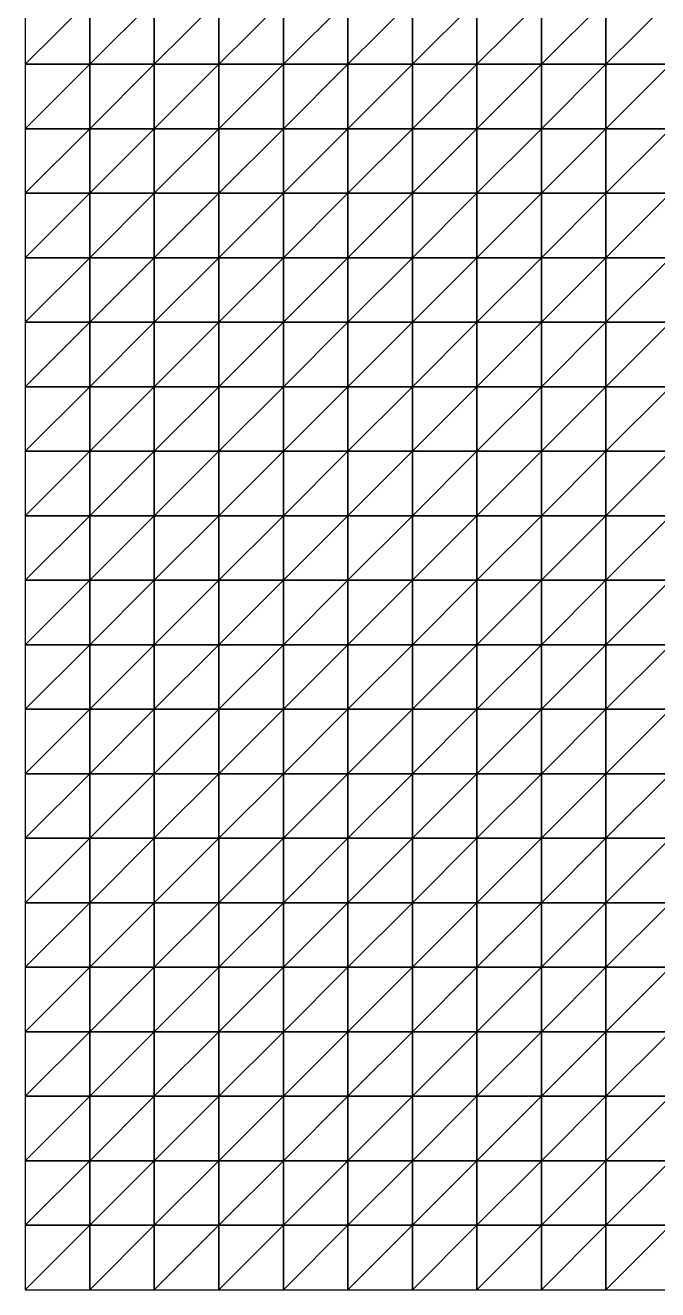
# Model space of a CAD drawing. Header units: metres. Extents: x 351000 to 353000, y 7455000 to 7457000.
# Drawn here: x 351000 to 351245.1, y 7455000 to 7455490.1 of the extents above; entities that cross this region are included whole.
import ezdxf

# ---------------------------------------------------------------- set-up
doc = ezdxf.new("R2010")
doc.units = ezdxf.units.M

msp = doc.modelspace()

# ---------------------------------------------------------------- linework, layer by layer
at = {"layer": 'BASE_OF_COVER_BOC'}
for points in [[(351000, 7455475, 1220.5), (351025, 7455475, 1221.29), (351025, 7455500, 1222.39)], [(351000, 7455475, 1220.5), (351025, 7455500, 1222.39), (351000, 7455500, 1222.52)], [(351025, 7455475, 1221.29), (351050, 7455475, 1221.77), (351050, 7455500, 1221.32)], [(351025, 7455475, 1221.29), (351050, 7455500, 1221.32), (351025, 7455500, 1222.39)], [(351050, 7455475, 1221.77), (351075, 7455475, 1221.56), (351075, 7455500, 1219.37)], [(351050, 7455475, 1221.77), (351075, 7455500, 1219.37), (351050, 7455500, 1221.32)], [(351075, 7455475, 1221.56), (351100, 7455475, 1220.6), (351100, 7455500, 1216.97)], [(351075, 7455475, 1221.56), (351100, 7455500, 1216.97), (351075, 7455500, 1219.37)], [(351100, 7455475, 1220.6), (351125, 7455475, 1219.23), (351125, 7455500, 1214.79)], [(351100, 7455475, 1220.6), (351125, 7455500, 1214.79), (351100, 7455500, 1216.97)], [(351125, 7455475, 1219.23), (351150, 7455475, 1217.99), (351150, 7455500, 1213.49)], [(351125, 7455475, 1219.23), (351150, 7455500, 1213.49), (351125, 7455500, 1214.79)], [(351150, 7455475, 1217.99), (351175, 7455475, 1217.4), (351175, 7455500, 1213.46)], [(351150, 7455475, 1217.99), (351175, 7455500, 1213.46), (351150, 7455500, 1213.49)], [(351175, 7455475, 1217.4), (351200, 7455475, 1217.75), (351200, 7455500, 1214.67)], [(351175, 7455475, 1217.4), (351200, 7455500, 1214.67), (351175, 7455500, 1213.46)], [(351200, 7455475, 1217.75), (351225, 7455475, 1218.93), (351225, 7455500, 1216.81)], [(351200, 7455475, 1217.75), (351225, 7455500, 1216.81), (351200, 7455500, 1214.67)], [(351225, 7455475, 1218.93), (351250, 7455475, 1220.61), (351250, 7455500, 1219.45)], [(351225, 7455475, 1218.93), (351250, 7455500, 1219.45), (351225, 7455500, 1216.81)], [(351000, 7455450, 1220.51), (351025, 7455450, 1222.09), (351025, 7455475, 1221.29)], [(351000, 7455450, 1220.51), (351025, 7455475, 1221.29), (351000, 7455475, 1220.5)], [(351025, 7455450, 1222.09), (351050, 7455450, 1223.98), (351050, 7455475, 1221.77)], [(351025, 7455450, 1222.09), (351050, 7455475, 1221.77), (351025, 7455475, 1221.29)], [(351050, 7455450, 1223.98), (351075, 7455450, 1225.49), (351075, 7455475, 1221.56)], [(351050, 7455450, 1223.98), (351075, 7455475, 1221.56), (351050, 7455475, 1221.77)], [(351075, 7455450, 1225.49), (351100, 7455450, 1226.12), (351100, 7455475, 1220.6)], [(351075, 7455450, 1225.49), (351100, 7455475, 1220.6), (351075, 7455475, 1221.56)], [(351100, 7455450, 1226.12), (351125, 7455450, 1225.71), (351125, 7455475, 1219.23)], [(351100, 7455450, 1226.12), (351125, 7455475, 1219.23), (351100, 7455475, 1220.6)], [(351125, 7455450, 1225.71), (351150, 7455450, 1224.53), (351150, 7455475, 1217.99)], [(351125, 7455450, 1225.71), (351150, 7455475, 1217.99), (351125, 7455475, 1219.23)], [(351150, 7455450, 1224.53), (351175, 7455450, 1223.09), (351175, 7455475, 1217.4)], [(351150, 7455450, 1224.53), (351175, 7455475, 1217.4), (351150, 7455475, 1217.99)], [(351175, 7455450, 1223.09), (351200, 7455450, 1221.92), (351200, 7455475, 1217.75)], [(351175, 7455450, 1223.09), (351200, 7455475, 1217.75), (351175, 7455475, 1217.4)], [(351200, 7455450, 1221.92), (351225, 7455450, 1221.32), (351225, 7455475, 1218.93)], [(351200, 7455450, 1221.92), (351225, 7455475, 1218.93), (351200, 7455475, 1217.75)], [(351225, 7455450, 1221.32), (351250, 7455450, 1221.3), (351250, 7455475, 1220.61)], [(351225, 7455450, 1221.32), (351250, 7455475, 1220.61), (351225, 7455475, 1218.93)], [(351000, 7455425, 1222.9), (351025, 7455425, 1224.86), (351025, 7455450, 1222.09)], [(351000, 7455425, 1222.9), (351025, 7455450, 1222.09), (351000, 7455450, 1220.51)], [(351025, 7455425, 1224.86), (351050, 7455425, 1227.48), (351050, 7455450, 1223.98)], [(351025, 7455425, 1224.86), (351050, 7455450, 1223.98), (351025, 7455450, 1222.09)], [(351050, 7455425, 1227.48), (351075, 7455425, 1230.08), (351075, 7455450, 1225.49)], [(351050, 7455425, 1227.48), (351075, 7455450, 1225.49), (351050, 7455450, 1223.98)], [(351075, 7455425, 1230.08), (351100, 7455425, 1231.87), (351100, 7455450, 1226.12)], [(351075, 7455425, 1230.08), (351100, 7455450, 1226.12), (351075, 7455450, 1225.49)], [(351100, 7455425, 1231.87), (351125, 7455425, 1232.28), (351125, 7455450, 1225.71)], [(351100, 7455425, 1231.87), (351125, 7455450, 1225.71), (351100, 7455450, 1226.12)], [(351125, 7455425, 1232.28), (351150, 7455425, 1231.19), (351150, 7455450, 1224.53)], [(351125, 7455425, 1232.28), (351150, 7455450, 1224.53), (351125, 7455450, 1225.71)], [(351150, 7455425, 1231.19), (351175, 7455425, 1228.97), (351175, 7455450, 1223.09)], [(351150, 7455425, 1231.19), (351175, 7455450, 1223.09), (351150, 7455450, 1224.53)], [(351175, 7455425, 1228.97), (351200, 7455425, 1226.25), (351200, 7455450, 1221.92)], [(351175, 7455425, 1228.97), (351200, 7455450, 1221.92), (351175, 7455450, 1223.09)], [(351200, 7455425, 1226.25), (351225, 7455425, 1223.71), (351225, 7455450, 1221.32)], [(351200, 7455425, 1226.25), (351225, 7455450, 1221.32), (351200, 7455450, 1221.92)], [(351225, 7455425, 1223.71), (351250, 7455425, 1221.79), (351250, 7455450, 1221.3)], [(351225, 7455425, 1223.71), (351250, 7455450, 1221.3), (351225, 7455450, 1221.32)], [(351000, 7455400, 1227.01), (351025, 7455400, 1228.83), (351025, 7455425, 1224.86)], [(351000, 7455400, 1227.01), (351025, 7455425, 1224.86), (351000, 7455425, 1222.9)], [(351025, 7455400, 1228.83), (351050, 7455400, 1231.34), (351050, 7455425, 1227.48)], [(351025, 7455400, 1228.83), (351050, 7455425, 1227.48), (351025, 7455425, 1224.86)], [(351050, 7455400, 1231.34), (351075, 7455400, 1234.06), (351075, 7455425, 1230.08)], [(351050, 7455400, 1231.34), (351075, 7455425, 1230.08), (351050, 7455425, 1227.48)], [(351075, 7455400, 1234.06), (351100, 7455400, 1236.23), (351100, 7455425, 1231.87)], [(351075, 7455400, 1234.06), (351100, 7455425, 1231.87), (351075, 7455425, 1230.08)], [(351100, 7455400, 1236.23), (351125, 7455400, 1237.09), (351125, 7455425, 1232.28)], [(351100, 7455400, 1236.23), (351125, 7455425, 1232.28), (351100, 7455425, 1231.87)], [(351125, 7455400, 1237.09), (351150, 7455400, 1236.22), (351150, 7455425, 1231.19)], [(351125, 7455400, 1237.09), (351150, 7455425, 1231.19), (351125, 7455425, 1232.28)], [(351150, 7455400, 1236.22), (351175, 7455400, 1233.68), (351175, 7455425, 1228.97)], [(351150, 7455400, 1236.22), (351175, 7455425, 1228.97), (351150, 7455425, 1231.19)], [(351175, 7455400, 1233.68), (351200, 7455400, 1230.04), (351200, 7455425, 1226.25)], [(351175, 7455400, 1233.68), (351200, 7455425, 1226.25), (351175, 7455425, 1228.97)], [(351200, 7455400, 1230.04), (351225, 7455400, 1226.15), (351225, 7455425, 1223.71)], [(351200, 7455400, 1230.04), (351225, 7455425, 1223.71), (351200, 7455425, 1226.25)], [(351225, 7455400, 1226.15), (351250, 7455400, 1222.84), (351250, 7455425, 1221.79)], [(351225, 7455400, 1226.15), (351250, 7455425, 1221.79), (351225, 7455425, 1223.71)], [(351000, 7455375, 1231.48), (351025, 7455375, 1232.82), (351025, 7455400, 1228.83)], [(351000, 7455375, 1231.48), (351025, 7455400, 1228.83), (351000, 7455400, 1227.01)], [(351025, 7455375, 1232.82), (351050, 7455375, 1234.55), (351050, 7455400, 1231.34)], [(351025, 7455375, 1232.82), (351050, 7455400, 1231.34), (351025, 7455400, 1228.83)], [(351050, 7455375, 1234.55), (351075, 7455375, 1236.54), (351075, 7455400, 1234.06)], [(351050, 7455375, 1234.55), (351075, 7455400, 1234.06), (351050, 7455400, 1231.34)], [(351075, 7455375, 1236.54), (351100, 7455375, 1238.31), (351100, 7455400, 1236.23)], [(351075, 7455375, 1236.54), (351100, 7455400, 1236.23), (351075, 7455400, 1234.06)], [(351100, 7455375, 1238.31), (351125, 7455375, 1239.21), (351125, 7455400, 1237.09)], [(351100, 7455375, 1238.31), (351125, 7455400, 1237.09), (351100, 7455400, 1236.23)], [(351125, 7455375, 1239.21), (351150, 7455375, 1238.66), (351150, 7455400, 1236.22)], [(351125, 7455375, 1239.21), (351150, 7455400, 1236.22), (351125, 7455400, 1237.09)], [(351150, 7455375, 1238.66), (351175, 7455375, 1236.48), (351175, 7455400, 1233.68)], [(351150, 7455375, 1238.66), (351175, 7455400, 1233.68), (351150, 7455400, 1236.22)], [(351175, 7455375, 1236.48), (351200, 7455375, 1232.96), (351200, 7455400, 1230.04)], [(351175, 7455375, 1236.48), (351200, 7455400, 1230.04), (351175, 7455400, 1233.68)], [(351200, 7455375, 1232.96), (351225, 7455375, 1228.87), (351225, 7455400, 1226.15)], [(351200, 7455375, 1232.96), (351225, 7455400, 1226.15), (351200, 7455400, 1230.04)], [(351225, 7455375, 1228.87), (351250, 7455375, 1225.14), (351250, 7455400, 1222.84)], [(351225, 7455375, 1228.87), (351250, 7455400, 1222.84), (351225, 7455400, 1226.15)], [(351000, 7455350, 1235.01), (351025, 7455350, 1235.8), (351025, 7455375, 1232.82)], [(351000, 7455350, 1235.01), (351025, 7455375, 1232.82), (351000, 7455375, 1231.48)], [(351025, 7455350, 1235.8), (351050, 7455350, 1236.52), (351050, 7455375, 1234.55)], [(351025, 7455350, 1235.8), (351050, 7455375, 1234.55), (351025, 7455375, 1232.82)], [(351050, 7455350, 1236.52), (351075, 7455350, 1237.33), (351075, 7455375, 1236.54)], [(351050, 7455350, 1236.52), (351075, 7455375, 1236.54), (351050, 7455375, 1234.55)], [(351075, 7455350, 1237.33), (351100, 7455350, 1238.19), (351100, 7455375, 1238.31)], [(351075, 7455350, 1237.33), (351100, 7455375, 1238.31), (351075, 7455375, 1236.54)], [(351100, 7455350, 1238.19), (351125, 7455350, 1238.78), (351125, 7455375, 1239.21)], [(351100, 7455350, 1238.19), (351125, 7455375, 1239.21), (351100, 7455375, 1238.31)], [(351125, 7455350, 1238.78), (351150, 7455350, 1238.62), (351150, 7455375, 1238.66)], [(351125, 7455350, 1238.78), (351150, 7455375, 1238.66), (351125, 7455375, 1239.21)], [(351150, 7455350, 1238.62), (351175, 7455350, 1237.35), (351175, 7455375, 1236.48)], [(351150, 7455350, 1238.62), (351175, 7455375, 1236.48), (351150, 7455375, 1238.66)], [(351175, 7455350, 1237.35), (351200, 7455350, 1234.96), (351200, 7455375, 1232.96)], [(351175, 7455350, 1237.35), (351200, 7455375, 1232.96), (351175, 7455375, 1236.48)], [(351200, 7455350, 1234.96), (351225, 7455350, 1231.87), (351225, 7455375, 1228.87)], [(351200, 7455350, 1234.96), (351225, 7455375, 1228.87), (351200, 7455375, 1232.96)], [(351225, 7455350, 1231.87), (351250, 7455350, 1228.86), (351250, 7455375, 1225.14)], [(351225, 7455350, 1231.87), (351250, 7455375, 1225.14), (351225, 7455375, 1228.87)], [(351000, 7455325, 1236.87), (351025, 7455325, 1237.3), (351025, 7455350, 1235.8)], [(351000, 7455325, 1236.87), (351025, 7455350, 1235.8), (351000, 7455350, 1235.01)], [(351025, 7455325, 1237.3), (351050, 7455325, 1237.21), (351050, 7455350, 1236.52)], [(351025, 7455325, 1237.3), (351050, 7455350, 1236.52), (351025, 7455350, 1235.8)], [(351050, 7455325, 1237.21), (351075, 7455325, 1236.92), (351075, 7455350, 1237.33)], [(351050, 7455325, 1237.21), (351075, 7455350, 1237.33), (351050, 7455350, 1236.52)], [(351075, 7455325, 1236.92), (351100, 7455325, 1236.75), (351100, 7455350, 1238.19)], [(351075, 7455325, 1236.92), (351100, 7455350, 1238.19), (351075, 7455350, 1237.33)], [(351100, 7455325, 1236.75), (351125, 7455325, 1236.81), (351125, 7455350, 1238.78)], [(351100, 7455325, 1236.75), (351125, 7455350, 1238.78), (351100, 7455350, 1238.19)], [(351125, 7455325, 1236.81), (351150, 7455325, 1236.92), (351150, 7455350, 1238.62)], [(351125, 7455325, 1236.81), (351150, 7455350, 1238.62), (351125, 7455350, 1238.78)], [(351150, 7455325, 1236.92), (351175, 7455325, 1236.75), (351175, 7455350, 1237.35)], [(351150, 7455325, 1236.92), (351175, 7455350, 1237.35), (351150, 7455350, 1238.62)], [(351175, 7455325, 1236.75), (351200, 7455325, 1236.05), (351200, 7455350, 1234.96)], [(351175, 7455325, 1236.75), (351200, 7455350, 1234.96), (351175, 7455350, 1237.35)], [(351200, 7455325, 1236.05), (351225, 7455325, 1234.81), (351225, 7455350, 1231.87)], [(351200, 7455325, 1236.05), (351225, 7455350, 1231.87), (351200, 7455350, 1234.96)], [(351225, 7455325, 1234.81), (351250, 7455325, 1233.41), (351250, 7455350, 1228.86)], [(351225, 7455325, 1234.81), (351250, 7455350, 1228.86), (351225, 7455350, 1231.87)], [(351000, 7455300, 1237.09), (351025, 7455300, 1237.43), (351025, 7455325, 1237.3)], [(351000, 7455300, 1237.09), (351025, 7455325, 1237.3), (351000, 7455325, 1236.87)], [(351025, 7455300, 1237.43), (351050, 7455300, 1237), (351050, 7455325, 1237.21)], [(351025, 7455300, 1237.43), (351050, 7455325, 1237.21), (351025, 7455325, 1237.3)], [(351050, 7455300, 1237), (351075, 7455300, 1236.05), (351075, 7455325, 1236.92)], [(351050, 7455300, 1237), (351075, 7455325, 1236.92), (351050, 7455325, 1237.21)], [(351075, 7455300, 1236.05), (351100, 7455300, 1235.08), (351100, 7455325, 1236.75)], [(351075, 7455300, 1236.05), (351100, 7455325, 1236.75), (351075, 7455325, 1236.92)], [(351100, 7455300, 1235.08), (351125, 7455300, 1234.55), (351125, 7455325, 1236.81)], [(351100, 7455300, 1235.08), (351125, 7455325, 1236.81), (351100, 7455325, 1236.75)], [(351125, 7455300, 1234.55), (351150, 7455300, 1234.68), (351150, 7455325, 1236.92)], [(351125, 7455300, 1234.55), (351150, 7455325, 1236.92), (351125, 7455325, 1236.81)], [(351150, 7455300, 1234.68), (351175, 7455300, 1235.36), (351175, 7455325, 1236.75)], [(351150, 7455300, 1234.68), (351175, 7455325, 1236.75), (351150, 7455325, 1236.92)], [(351175, 7455300, 1235.36), (351200, 7455300, 1236.27), (351200, 7455325, 1236.05)], [(351175, 7455300, 1235.36), (351200, 7455325, 1236.05), (351175, 7455325, 1236.75)], [(351200, 7455300, 1236.27), (351225, 7455300, 1237.08), (351225, 7455325, 1234.81)], [(351200, 7455300, 1236.27), (351225, 7455325, 1234.81), (351200, 7455325, 1236.05)], [(351225, 7455300, 1237.08), (351250, 7455300, 1237.67), (351250, 7455325, 1233.41)], [(351225, 7455300, 1237.08), (351250, 7455325, 1233.41), (351225, 7455325, 1234.81)], [(351000, 7455275, 1236.32), (351025, 7455275, 1236.73), (351025, 7455300, 1237.43)], [(351000, 7455275, 1236.32), (351025, 7455300, 1237.43), (351000, 7455300, 1237.09)], [(351025, 7455275, 1236.73), (351050, 7455275, 1236.38), (351050, 7455300, 1237)], [(351025, 7455275, 1236.73), (351050, 7455300, 1237), (351025, 7455300, 1237.43)], [(351050, 7455275, 1236.38), (351075, 7455275, 1235.31), (351075, 7455300, 1236.05)], [(351050, 7455275, 1236.38), (351075, 7455300, 1236.05), (351050, 7455300, 1237)], [(351075, 7455275, 1235.31), (351100, 7455275, 1233.97), (351100, 7455300, 1235.08)], [(351075, 7455275, 1235.31), (351100, 7455300, 1235.08), (351075, 7455300, 1236.05)], [(351100, 7455275, 1233.97), (351125, 7455275, 1232.96), (351125, 7455300, 1234.55)], [(351100, 7455275, 1233.97), (351125, 7455300, 1234.55), (351100, 7455300, 1235.08)], [(351125, 7455275, 1232.96), (351150, 7455275, 1232.83), (351150, 7455300, 1234.68)], [(351125, 7455275, 1232.96), (351150, 7455300, 1234.68), (351125, 7455300, 1234.55)], [(351150, 7455275, 1232.83), (351175, 7455275, 1233.8), (351175, 7455300, 1235.36)], [(351150, 7455275, 1232.83), (351175, 7455300, 1235.36), (351150, 7455300, 1234.68)], [(351175, 7455275, 1233.8), (351200, 7455275, 1235.71), (351200, 7455300, 1236.27)], [(351175, 7455275, 1233.8), (351200, 7455300, 1236.27), (351175, 7455300, 1235.36)], [(351200, 7455275, 1235.71), (351225, 7455275, 1238.11), (351225, 7455300, 1237.08)], [(351200, 7455275, 1235.71), (351225, 7455300, 1237.08), (351200, 7455300, 1236.27)], [(351225, 7455275, 1238.11), (351250, 7455275, 1240.52), (351250, 7455300, 1237.67)], [(351225, 7455275, 1238.11), (351250, 7455300, 1237.67), (351225, 7455300, 1237.08)], [(351000, 7455250, 1235.34), (351025, 7455250, 1235.75), (351025, 7455275, 1236.73)], [(351000, 7455250, 1235.34), (351025, 7455275, 1236.73), (351000, 7455275, 1236.32)], [(351025, 7455250, 1235.75), (351050, 7455250, 1235.68), (351050, 7455275, 1236.38)], [(351025, 7455250, 1235.75), (351050, 7455275, 1236.38), (351025, 7455275, 1236.73)], [(351050, 7455250, 1235.68), (351075, 7455250, 1234.92), (351075, 7455275, 1235.31)], [(351050, 7455250, 1235.68), (351075, 7455275, 1235.31), (351050, 7455275, 1236.38)], [(351075, 7455250, 1234.92), (351100, 7455250, 1233.63), (351100, 7455275, 1233.97)], [(351075, 7455250, 1234.92), (351100, 7455275, 1233.97), (351075, 7455275, 1235.31)], [(351100, 7455250, 1233.63), (351125, 7455250, 1232.38), (351125, 7455275, 1232.96)], [(351100, 7455250, 1233.63), (351125, 7455275, 1232.96), (351100, 7455275, 1233.97)], [(351125, 7455250, 1232.38), (351150, 7455250, 1231.84), (351150, 7455275, 1232.83)], [(351125, 7455250, 1232.38), (351150, 7455275, 1232.83), (351125, 7455275, 1232.96)], [(351150, 7455250, 1231.84), (351175, 7455250, 1232.53), (351175, 7455275, 1233.8)], [(351150, 7455250, 1231.84), (351175, 7455275, 1233.8), (351150, 7455275, 1232.83)], [(351175, 7455250, 1232.53), (351200, 7455250, 1234.6), (351200, 7455275, 1235.71)], [(351175, 7455250, 1232.53), (351200, 7455275, 1235.71), (351175, 7455275, 1233.8)], [(351200, 7455250, 1234.6), (351225, 7455250, 1237.74), (351225, 7455275, 1238.11)], [(351200, 7455250, 1234.6), (351225, 7455275, 1238.11), (351200, 7455275, 1235.71)], [(351225, 7455250, 1237.74), (351250, 7455250, 1241.35), (351250, 7455275, 1240.52)], [(351225, 7455250, 1237.74), (351250, 7455275, 1240.52), (351225, 7455275, 1238.11)], [(351000, 7455225, 1234.69), (351025, 7455225, 1234.89), (351025, 7455250, 1235.75)], [(351000, 7455225, 1234.69), (351025, 7455250, 1235.75), (351000, 7455250, 1235.34)], [(351025, 7455225, 1234.89), (351050, 7455225, 1235.03), (351050, 7455250, 1235.68)], [(351025, 7455225, 1234.89), (351050, 7455250, 1235.68), (351025, 7455250, 1235.75)], [(351050, 7455225, 1235.03), (351075, 7455225, 1234.73), (351075, 7455250, 1234.92)], [(351050, 7455225, 1235.03), (351075, 7455250, 1234.92), (351050, 7455250, 1235.68)], [(351075, 7455225, 1234.73), (351100, 7455225, 1233.85), (351100, 7455250, 1233.63)], [(351075, 7455225, 1234.73), (351100, 7455250, 1233.63), (351075, 7455250, 1234.92)], [(351100, 7455225, 1233.85), (351125, 7455225, 1232.67), (351125, 7455250, 1232.38)], [(351100, 7455225, 1233.85), (351125, 7455250, 1232.38), (351100, 7455250, 1233.63)], [(351125, 7455225, 1232.67), (351150, 7455225, 1231.78), (351150, 7455250, 1231.84)], [(351125, 7455225, 1232.67), (351150, 7455250, 1231.84), (351125, 7455250, 1232.38)], [(351150, 7455225, 1231.78), (351175, 7455225, 1231.87), (351175, 7455250, 1232.53)], [(351150, 7455225, 1231.78), (351175, 7455250, 1232.53), (351150, 7455250, 1231.84)], [(351175, 7455225, 1231.87), (351200, 7455225, 1233.38), (351200, 7455250, 1234.6)], [(351175, 7455225, 1231.87), (351200, 7455250, 1234.6), (351175, 7455250, 1232.53)], [(351200, 7455225, 1233.38), (351225, 7455225, 1236.32), (351225, 7455250, 1237.74)], [(351200, 7455225, 1233.38), (351225, 7455250, 1237.74), (351200, 7455250, 1234.6)], [(351225, 7455225, 1236.32), (351250, 7455225, 1240.27), (351250, 7455250, 1241.35)], [(351225, 7455225, 1236.32), (351250, 7455250, 1241.35), (351225, 7455250, 1237.74)], [(351000, 7455200, 1234.49), (351025, 7455200, 1234.34), (351025, 7455225, 1234.89)], [(351000, 7455200, 1234.49), (351025, 7455225, 1234.89), (351000, 7455225, 1234.69)], [(351025, 7455200, 1234.34), (351050, 7455200, 1234.49), (351050, 7455225, 1235.03)], [(351025, 7455200, 1234.34), (351050, 7455225, 1235.03), (351025, 7455225, 1234.89)], [(351050, 7455200, 1234.49), (351075, 7455200, 1234.56), (351075, 7455225, 1234.73)], [(351050, 7455200, 1234.49), (351075, 7455225, 1234.73), (351050, 7455225, 1235.03)], [(351075, 7455200, 1234.56), (351100, 7455200, 1234.22), (351100, 7455225, 1233.85)], [(351075, 7455200, 1234.56), (351100, 7455225, 1233.85), (351075, 7455225, 1234.73)], [(351100, 7455200, 1234.22), (351125, 7455200, 1233.4), (351125, 7455225, 1232.67)], [(351100, 7455200, 1234.22), (351125, 7455225, 1232.67), (351100, 7455225, 1233.85)], [(351125, 7455200, 1233.4), (351150, 7455200, 1232.42), (351150, 7455225, 1231.78)], [(351125, 7455200, 1233.4), (351150, 7455225, 1231.78), (351125, 7455225, 1232.67)], [(351150, 7455200, 1232.42), (351175, 7455200, 1231.9), (351175, 7455225, 1231.87)], [(351150, 7455200, 1232.42), (351175, 7455225, 1231.87), (351150, 7455225, 1231.78)], [(351175, 7455200, 1231.9), (351200, 7455200, 1232.48), (351200, 7455225, 1233.38)], [(351175, 7455200, 1231.9), (351200, 7455225, 1233.38), (351175, 7455225, 1231.87)], [(351200, 7455200, 1232.48), (351225, 7455200, 1234.53), (351225, 7455225, 1236.32)], [(351200, 7455200, 1232.48), (351225, 7455225, 1236.32), (351200, 7455225, 1233.38)], [(351225, 7455200, 1234.53), (351250, 7455200, 1237.96), (351250, 7455225, 1240.27)], [(351225, 7455200, 1234.53), (351250, 7455225, 1240.27), (351225, 7455225, 1236.32)], [(351000, 7455175, 1234.59), (351025, 7455175, 1234.16), (351025, 7455200, 1234.34)], [(351000, 7455175, 1234.59), (351025, 7455200, 1234.34), (351000, 7455200, 1234.49)], [(351025, 7455175, 1234.16), (351050, 7455175, 1234.17), (351050, 7455200, 1234.49)], [(351025, 7455175, 1234.16), (351050, 7455200, 1234.49), (351025, 7455200, 1234.34)], [(351050, 7455175, 1234.17), (351075, 7455175, 1234.41), (351075, 7455200, 1234.56)], [(351050, 7455175, 1234.17), (351075, 7455200, 1234.56), (351050, 7455200, 1234.49)], [(351075, 7455175, 1234.41), (351100, 7455175, 1234.52), (351100, 7455200, 1234.22)], [(351075, 7455175, 1234.41), (351100, 7455200, 1234.22), (351075, 7455200, 1234.56)], [(351100, 7455175, 1234.52), (351125, 7455175, 1234.17), (351125, 7455200, 1233.4)], [(351100, 7455175, 1234.52), (351125, 7455200, 1233.4), (351100, 7455200, 1234.22)], [(351125, 7455175, 1234.17), (351150, 7455175, 1233.36), (351150, 7455200, 1232.42)], [(351125, 7455175, 1234.17), (351150, 7455200, 1232.42), (351125, 7455200, 1233.4)], [(351150, 7455175, 1233.36), (351175, 7455175, 1232.47), (351175, 7455200, 1231.9)], [(351150, 7455175, 1233.36), (351175, 7455200, 1231.9), (351150, 7455200, 1232.42)], [(351175, 7455175, 1232.47), (351200, 7455175, 1232.11), (351200, 7455200, 1232.48)], [(351175, 7455175, 1232.47), (351200, 7455200, 1232.48), (351175, 7455200, 1231.9)], [(351200, 7455175, 1232.11), (351225, 7455175, 1232.91), (351225, 7455200, 1234.53)], [(351200, 7455175, 1232.11), (351225, 7455200, 1234.53), (351200, 7455200, 1232.48)], [(351225, 7455175, 1232.91), (351250, 7455175, 1235.19), (351250, 7455200, 1237.96)], [(351225, 7455175, 1232.91), (351250, 7455200, 1237.96), (351225, 7455200, 1234.53)], [(351000, 7455150, 1234.76), (351025, 7455150, 1234.41), (351025, 7455175, 1234.16)], [(351000, 7455150, 1234.76), (351025, 7455175, 1234.16), (351000, 7455175, 1234.59)], [(351025, 7455150, 1234.41), (351050, 7455150, 1234.29), (351050, 7455175, 1234.17)], [(351025, 7455150, 1234.41), (351050, 7455175, 1234.17), (351025, 7455175, 1234.16)], [(351050, 7455150, 1234.29), (351075, 7455150, 1234.47), (351075, 7455175, 1234.41)], [(351050, 7455150, 1234.29), (351075, 7455175, 1234.41), (351050, 7455175, 1234.17)], [(351075, 7455150, 1234.47), (351100, 7455150, 1234.72), (351100, 7455175, 1234.52)], [(351075, 7455150, 1234.47), (351100, 7455175, 1234.52), (351075, 7455175, 1234.41)], [(351100, 7455150, 1234.72), (351125, 7455150, 1234.68), (351125, 7455175, 1234.17)], [(351100, 7455150, 1234.72), (351125, 7455175, 1234.17), (351100, 7455175, 1234.52)], [(351125, 7455150, 1234.68), (351150, 7455150, 1234.11), (351150, 7455175, 1233.36)], [(351125, 7455150, 1234.68), (351150, 7455175, 1233.36), (351125, 7455175, 1234.17)], [(351150, 7455150, 1234.11), (351175, 7455150, 1233.06), (351175, 7455175, 1232.47)], [(351150, 7455150, 1234.11), (351175, 7455175, 1232.47), (351150, 7455175, 1233.36)], [(351175, 7455150, 1233.06), (351200, 7455150, 1232), (351200, 7455175, 1232.11)], [(351175, 7455150, 1233.06), (351200, 7455175, 1232.11), (351175, 7455175, 1232.47)], [(351200, 7455150, 1232), (351225, 7455150, 1231.58), (351225, 7455175, 1232.91)], [(351200, 7455150, 1232), (351225, 7455175, 1232.91), (351200, 7455175, 1232.11)], [(351225, 7455150, 1231.58), (351250, 7455150, 1232.42), (351250, 7455175, 1235.19)], [(351225, 7455150, 1231.58), (351250, 7455175, 1235.19), (351225, 7455175, 1232.91)], [(351000, 7455125, 1234.88), (351025, 7455125, 1235.1), (351025, 7455150, 1234.41)], [(351000, 7455125, 1234.88), (351025, 7455150, 1234.41), (351000, 7455150, 1234.76)], [(351025, 7455125, 1235.1), (351050, 7455125, 1235.02), (351050, 7455150, 1234.29)], [(351025, 7455125, 1235.1), (351050, 7455150, 1234.29), (351025, 7455150, 1234.41)], [(351050, 7455125, 1235.02), (351075, 7455125, 1234.93), (351075, 7455150, 1234.47)], [(351050, 7455125, 1235.02), (351075, 7455150, 1234.47), (351050, 7455150, 1234.29)], [(351075, 7455125, 1234.93), (351100, 7455125, 1234.88), (351100, 7455150, 1234.72)], [(351075, 7455125, 1234.93), (351100, 7455150, 1234.72), (351075, 7455150, 1234.47)], [(351100, 7455125, 1234.88), (351125, 7455125, 1234.7), (351125, 7455150, 1234.68)], [(351100, 7455125, 1234.88), (351125, 7455150, 1234.68), (351100, 7455150, 1234.72)], [(351125, 7455125, 1234.7), (351150, 7455125, 1234.1), (351150, 7455150, 1234.11)], [(351125, 7455125, 1234.7), (351150, 7455150, 1234.11), (351125, 7455150, 1234.68)], [(351150, 7455125, 1234.1), (351175, 7455125, 1232.96), (351175, 7455150, 1233.06)], [(351150, 7455125, 1234.1), (351175, 7455150, 1233.06), (351150, 7455150, 1234.11)], [(351175, 7455125, 1232.96), (351200, 7455125, 1231.46), (351200, 7455150, 1232)], [(351175, 7455125, 1232.96), (351200, 7455150, 1232), (351175, 7455150, 1233.06)], [(351200, 7455125, 1231.46), (351225, 7455125, 1230.13), (351225, 7455150, 1231.58)], [(351200, 7455125, 1231.46), (351225, 7455150, 1231.58), (351200, 7455150, 1232)], [(351225, 7455125, 1230.13), (351250, 7455125, 1229.68), (351250, 7455150, 1232.42)], [(351225, 7455125, 1230.13), (351250, 7455150, 1232.42), (351225, 7455150, 1231.58)], [(351000, 7455100, 1234.9), (351025, 7455100, 1236.04), (351025, 7455125, 1235.1)], [(351000, 7455100, 1234.9), (351025, 7455125, 1235.1), (351000, 7455125, 1234.88)], [(351025, 7455100, 1236.04), (351050, 7455100, 1236.19), (351050, 7455125, 1235.02)], [(351025, 7455100, 1236.04), (351050, 7455125, 1235.02), (351025, 7455125, 1235.1)], [(351050, 7455100, 1236.19), (351075, 7455100, 1235.7), (351075, 7455125, 1234.93)], [(351050, 7455100, 1236.19), (351075, 7455125, 1234.93), (351050, 7455125, 1235.02)], [(351075, 7455100, 1235.7), (351100, 7455100, 1234.91), (351100, 7455125, 1234.88)], [(351075, 7455100, 1235.7), (351100, 7455125, 1234.88), (351075, 7455125, 1234.93)], [(351100, 7455100, 1234.91), (351125, 7455100, 1233.99), (351125, 7455125, 1234.7)], [(351100, 7455100, 1234.91), (351125, 7455125, 1234.7), (351100, 7455125, 1234.88)], [(351125, 7455100, 1233.99), (351150, 7455100, 1232.88), (351150, 7455125, 1234.1)], [(351125, 7455100, 1233.99), (351150, 7455125, 1234.1), (351125, 7455125, 1234.7)], [(351150, 7455100, 1232.88), (351175, 7455100, 1231.45), (351175, 7455125, 1232.96)], [(351150, 7455100, 1232.88), (351175, 7455125, 1232.96), (351150, 7455125, 1234.1)], [(351175, 7455100, 1231.45), (351200, 7455100, 1229.71), (351200, 7455125, 1231.46)], [(351175, 7455100, 1231.45), (351200, 7455125, 1231.46), (351175, 7455125, 1232.96)], [(351200, 7455100, 1229.71), (351225, 7455100, 1227.94), (351225, 7455125, 1230.13)], [(351200, 7455100, 1229.71), (351225, 7455125, 1230.13), (351200, 7455125, 1231.46)], [(351225, 7455100, 1227.94), (351250, 7455100, 1226.72), (351250, 7455125, 1229.68)], [(351225, 7455100, 1227.94), (351250, 7455125, 1229.68), (351225, 7455125, 1230.13)], [(351000, 7455075, 1234.73), (351025, 7455075, 1236.79), (351025, 7455100, 1236.04)], [(351000, 7455075, 1234.73), (351025, 7455100, 1236.04), (351000, 7455100, 1234.9)], [(351025, 7455075, 1236.79), (351050, 7455075, 1237.22), (351050, 7455100, 1236.19)], [(351025, 7455075, 1236.79), (351050, 7455100, 1236.19), (351025, 7455100, 1236.04)], [(351050, 7455075, 1237.22), (351075, 7455075, 1236.28), (351075, 7455100, 1235.7)], [(351050, 7455075, 1237.22), (351075, 7455100, 1235.7), (351050, 7455100, 1236.19)], [(351075, 7455075, 1236.28), (351100, 7455075, 1234.49), (351100, 7455100, 1234.91)], [(351075, 7455075, 1236.28), (351100, 7455100, 1234.91), (351075, 7455100, 1235.7)], [(351100, 7455075, 1234.49), (351125, 7455075, 1232.39), (351125, 7455100, 1233.99)], [(351100, 7455075, 1234.49), (351125, 7455100, 1233.99), (351100, 7455100, 1234.91)], [(351125, 7455075, 1232.39), (351150, 7455075, 1230.3), (351150, 7455100, 1232.88)], [(351125, 7455075, 1232.39), (351150, 7455100, 1232.88), (351125, 7455100, 1233.99)], [(351150, 7455075, 1230.3), (351175, 7455075, 1228.33), (351175, 7455100, 1231.45)], [(351150, 7455075, 1230.3), (351175, 7455100, 1231.45), (351150, 7455100, 1232.88)], [(351175, 7455075, 1228.33), (351200, 7455075, 1226.46), (351200, 7455100, 1229.71)], [(351175, 7455075, 1228.33), (351200, 7455100, 1229.71), (351175, 7455100, 1231.45)], [(351200, 7455075, 1226.46), (351225, 7455075, 1224.76), (351225, 7455100, 1227.94)], [(351200, 7455075, 1226.46), (351225, 7455100, 1227.94), (351200, 7455100, 1229.71)], [(351225, 7455075, 1224.76), (351250, 7455075, 1223.5), (351250, 7455100, 1226.72)], [(351225, 7455075, 1224.76), (351250, 7455100, 1226.72), (351225, 7455100, 1227.94)], [(351000, 7455050, 1234.14), (351025, 7455050, 1236.67), (351025, 7455075, 1236.79)], [(351000, 7455050, 1234.14), (351025, 7455075, 1236.79), (351000, 7455075, 1234.73)], [(351025, 7455050, 1236.67), (351050, 7455050, 1237.26), (351050, 7455075, 1237.22)], [(351025, 7455050, 1236.67), (351050, 7455075, 1237.22), (351025, 7455075, 1236.79)], [(351050, 7455050, 1237.26), (351075, 7455050, 1235.95), (351075, 7455075, 1236.28)], [(351050, 7455050, 1237.26), (351075, 7455075, 1236.28), (351050, 7455075, 1237.22)], [(351075, 7455050, 1235.95), (351100, 7455050, 1233.25), (351100, 7455075, 1234.49)], [(351075, 7455050, 1235.95), (351100, 7455075, 1234.49), (351075, 7455075, 1236.28)], [(351100, 7455050, 1233.25), (351125, 7455050, 1229.95), (351125, 7455075, 1232.39)], [(351100, 7455050, 1233.25), (351125, 7455075, 1232.39), (351100, 7455075, 1234.49)], [(351125, 7455050, 1229.95), (351150, 7455050, 1226.75), (351150, 7455075, 1230.3)], [(351125, 7455050, 1229.95), (351150, 7455075, 1230.3), (351125, 7455075, 1232.39)], [(351150, 7455050, 1226.75), (351175, 7455050, 1224.14), (351175, 7455075, 1228.33)], [(351150, 7455050, 1226.75), (351175, 7455075, 1228.33), (351150, 7455075, 1230.3)], [(351175, 7455050, 1224.14), (351200, 7455050, 1222.25), (351200, 7455075, 1226.46)], [(351175, 7455050, 1224.14), (351200, 7455075, 1226.46), (351175, 7455075, 1228.33)], [(351200, 7455050, 1222.25), (351225, 7455050, 1221.04), (351225, 7455075, 1224.76)], [(351200, 7455050, 1222.25), (351225, 7455075, 1224.76), (351200, 7455075, 1226.46)], [(351225, 7455050, 1221.04), (351250, 7455050, 1220.49), (351250, 7455075, 1223.5)], [(351225, 7455050, 1221.04), (351250, 7455075, 1223.5), (351225, 7455075, 1224.76)], [(351000, 7455025, 1232.8), (351025, 7455025, 1235.11), (351025, 7455050, 1236.67)], [(351000, 7455025, 1232.8), (351025, 7455050, 1236.67), (351000, 7455050, 1234.14)], [(351025, 7455025, 1235.11), (351050, 7455025, 1235.64), (351050, 7455050, 1237.26)], [(351025, 7455025, 1235.11), (351050, 7455050, 1237.26), (351025, 7455050, 1236.67)], [(351050, 7455025, 1235.64), (351075, 7455025, 1234.18), (351075, 7455050, 1235.95)], [(351050, 7455025, 1235.64), (351075, 7455050, 1235.95), (351050, 7455050, 1237.26)], [(351075, 7455025, 1234.18), (351100, 7455025, 1231.07), (351100, 7455050, 1233.25)], [(351075, 7455025, 1234.18), (351100, 7455050, 1233.25), (351075, 7455050, 1235.95)], [(351100, 7455025, 1231.07), (351125, 7455025, 1227.11), (351125, 7455050, 1229.95)], [(351100, 7455025, 1231.07), (351125, 7455050, 1229.95), (351100, 7455050, 1233.25)], [(351125, 7455025, 1227.11), (351150, 7455025, 1223.23), (351150, 7455050, 1226.75)], [(351125, 7455025, 1227.11), (351150, 7455050, 1226.75), (351125, 7455050, 1229.95)], [(351150, 7455025, 1223.23), (351175, 7455025, 1220.23), (351175, 7455050, 1224.14)], [(351150, 7455025, 1223.23), (351175, 7455050, 1224.14), (351150, 7455050, 1226.75)], [(351175, 7455025, 1220.23), (351200, 7455025, 1218.5), (351200, 7455050, 1222.25)], [(351175, 7455025, 1220.23), (351200, 7455050, 1222.25), (351175, 7455050, 1224.14)], [(351200, 7455025, 1218.5), (351225, 7455025, 1218.04), (351225, 7455050, 1221.04)], [(351200, 7455025, 1218.5), (351225, 7455050, 1221.04), (351200, 7455050, 1222.25)], [(351225, 7455025, 1218.04), (351250, 7455025, 1218.62), (351250, 7455050, 1220.49)], [(351225, 7455025, 1218.04), (351250, 7455050, 1220.49), (351225, 7455050, 1221.04)], [(351000, 7455000, 1230.54), (351025, 7455000, 1232), (351025, 7455025, 1235.11)], [(351000, 7455000, 1230.54), (351025, 7455025, 1235.11), (351000, 7455025, 1232.8)], [(351025, 7455000, 1232), (351050, 7455000, 1232.3), (351050, 7455025, 1235.64)], [(351025, 7455000, 1232), (351050, 7455025, 1235.64), (351025, 7455025, 1235.11)], [(351050, 7455000, 1232.3), (351075, 7455000, 1231.07), (351075, 7455025, 1234.18)], [(351050, 7455000, 1232.3), (351075, 7455025, 1234.18), (351050, 7455025, 1235.64)], [(351075, 7455000, 1231.07), (351100, 7455000, 1228.37), (351100, 7455025, 1231.07)], [(351075, 7455000, 1231.07), (351100, 7455025, 1231.07), (351075, 7455025, 1234.18)], [(351100, 7455000, 1228.37), (351125, 7455000, 1224.74), (351125, 7455025, 1227.11)], [(351100, 7455000, 1228.37), (351125, 7455025, 1227.11), (351100, 7455025, 1231.07)], [(351125, 7455000, 1224.74), (351150, 7455000, 1221.08), (351150, 7455025, 1223.23)], [(351125, 7455000, 1224.74), (351150, 7455025, 1223.23), (351125, 7455025, 1227.11)], [(351150, 7455000, 1221.08), (351175, 7455000, 1218.29), (351175, 7455025, 1220.23)], [(351150, 7455000, 1221.08), (351175, 7455025, 1220.23), (351150, 7455025, 1223.23)], [(351175, 7455000, 1218.29), (351200, 7455000, 1216.97), (351200, 7455025, 1218.5)], [(351175, 7455000, 1218.29), (351200, 7455025, 1218.5), (351175, 7455025, 1220.23)], [(351200, 7455000, 1216.97), (351225, 7455000, 1217.27), (351225, 7455025, 1218.04)], [(351200, 7455000, 1216.97), (351225, 7455025, 1218.04), (351200, 7455025, 1218.5)], [(351225, 7455000, 1217.27), (351250, 7455000, 1218.94), (351250, 7455025, 1218.62)], [(351225, 7455000, 1217.27), (351250, 7455025, 1218.62), (351225, 7455025, 1218.04)]]:
    msp.add_3dface(points, dxfattribs=at)

doc.saveas('drawing.dxf')
